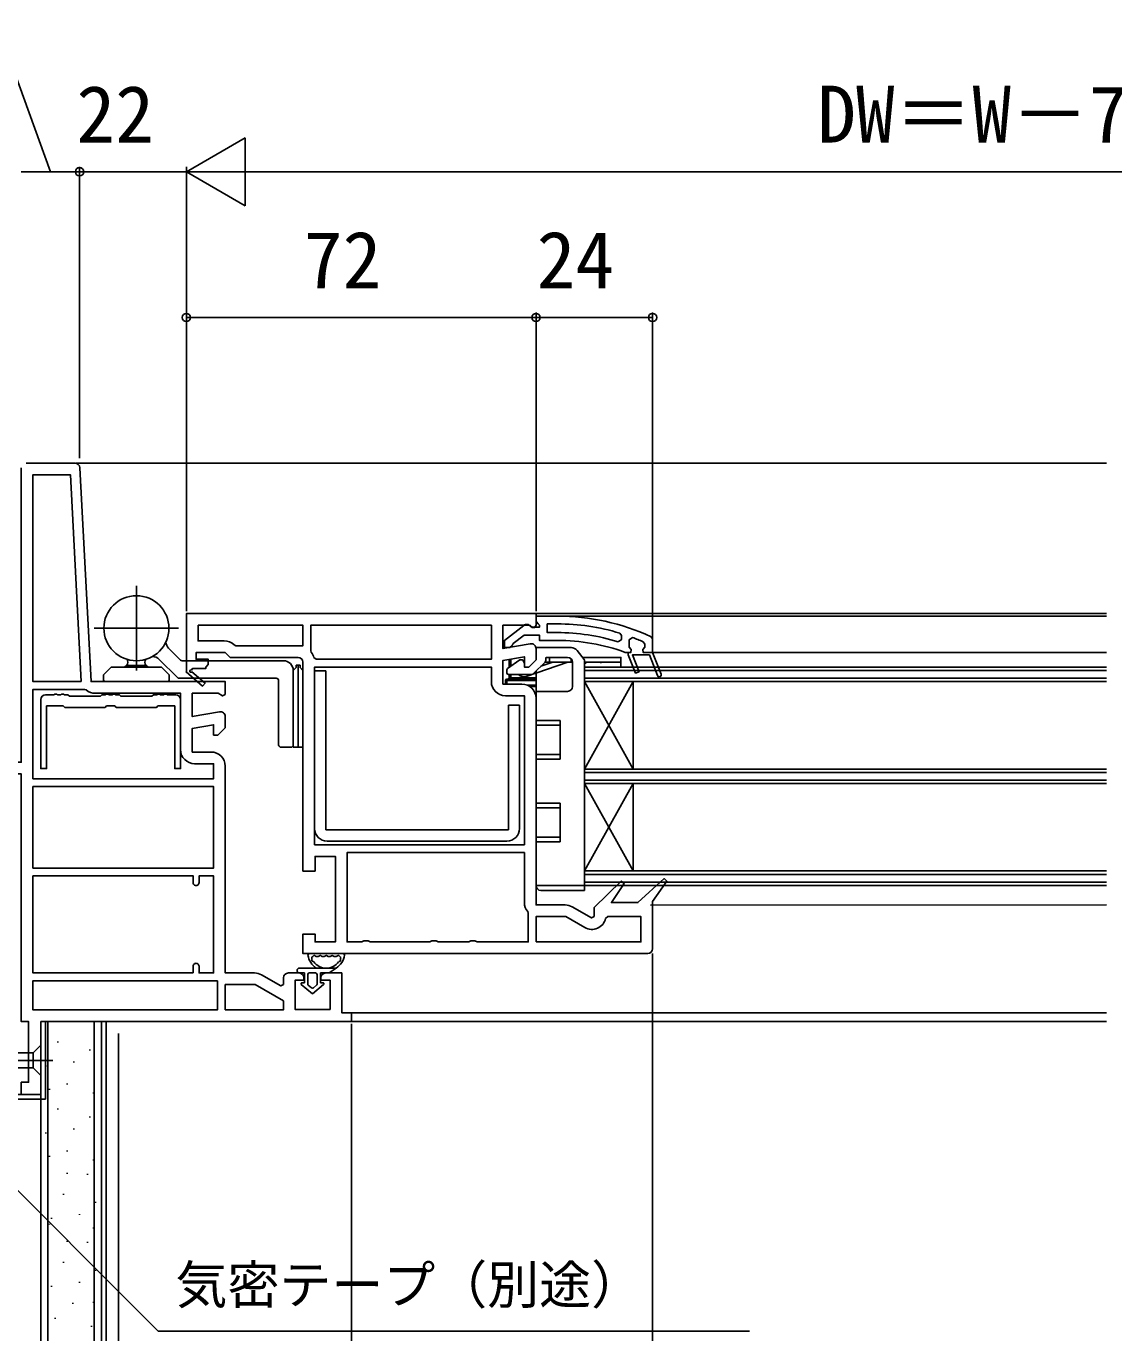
# Model space of a CAD drawing. Units: millimetres, scale not verified. Extents: x -700 to 700, y -1043 to 1038.
# Drawn here: x 33.5 to 257.5, y -750.4 to -481.3 of the extents above; entities that cross this region are included whole.
import ezdxf
from ezdxf.enums import TextEntityAlignment as Align

# ---------------------------------------------------------------- set-up
doc = ezdxf.new("R2010")
doc.units = ezdxf.units.MM
doc.header["$LTSCALE"] = 6
for name, color, linetype in [('0-2_YKK_11', 7, 'Continuous'), ('0-3_YKK_12', 2, 'Continuous'), ('0-4_YKK_13', 4, 'Continuous'), ('0-6_YKK_D', 6, 'Continuous'), ('0-8_YSS_K', 3, 'Continuous'), ('0-9_YSS_KE', 3, 'Continuous')]:
    doc.layers.add(name, color=color, linetype=linetype)
doc.styles.add('ＭＳ ゴシック', font='')
doc.styles.get('ＭＳ ゴシック').set_extended_font_data('MS Gothic')

msp = doc.modelspace()

# ---------------------------------------------------------------- linework, layer by layer
at = {"layer": '0-2_YKK_11'}
for p, q in [((43.551, -571.3), (33.5, -571.3)), ((136.101, -661.8), (136.101, -651.5)), ((67.9, -674.9), (67.9, -676.3)), ((89.7, -676.3), (87.5, -676.3))]:
    msp.add_line(p, q, dxfattribs=at)
for points in [[(32.5, -572.3), (32.5, -632.9), (4.5, -632.9), (4.5, -636.3), (6.4, -636.3), (6.9, -635.8), (7.4, -635.3), (32.5, -635.3), (32.5, -686.3), (34, -686.3), (34, -698.8), (32.5, -698.8), (32.5, -701.3), (36.5, -701.3), (36.5, -686.3)], [(73.326, -622.515), (67.7, -623.507), (67.7, -618.7), (73.056, -618.7), (73.924, -619.242), (74.5, -618.923), (74.5, -616.3), (46.858, -616.3), (44.55, -572.248)], [(138.501, -602.3), (66.501, -602.3), (66.501, -614.166), (66.423, -614.3), (69.842, -617.205), (70.36, -616.595), (67.64, -614.284)], [(137.327, -608.515), (131.701, -609.507), (131.701, -604.7), (137.057, -604.7), (137.736, -605.124), (138.201, -605.158), (138.501, -604.7), (138.501, -603.8), (138.501, -602.3)], [(142.867, -602.8), (138.5, -602.8), (138.5, -603.9), (138.938, -604.396), (139.2, -604.694), (139.2, -605.1), (137.8, -605.1), (137.4, -604.9)], [(68.9, -604.7), (90.5, -604.7), (90.501, -608.9), (76.702, -608.9), (76.348, -608.753)], [(74.293, -607.9), (68.901, -607.9), (68.9, -604.7)], [(129.301, -604.7), (92.101, -604.7), (92.101, -609.933), (92.203, -610.236)], [(92.763, -611.341), (93.243, -611.7), (129.301, -611.7), (129.301, -604.7)], [(135.983, -604.713), (132, -607.825), (132, -609.3), (133.101, -609.3), (133.601, -608.825), (133.792, -608.455), (136.039, -606.7), (139.2, -606.7), (139.2, -607.8), (142.867, -607.8)], [(142.867, -606.2), (140.8, -606.2), (140.8, -604.4), (142.867, -604.4)], [(155.745, -606.309), (156.1, -606.787), (156.1, -607.624), (155.452, -608.101)], [(163.528, -615.048), (161.838, -610.8), (158.361, -610.8), (159.735, -614.252), (158.991, -614.548), (157.5, -610.8), (157.5, -610.3), (158, -610.3), (158.075, -609.71), (157.7, -609.225), (157.7, -609.2), (157.7, -607.665), (158.375, -607.196)], [(160.6, -608.095), (160.9, -608.553), (160.9, -609.225), (160.525, -609.71), (160.6, -610.3), (162.5, -610.3), (164.272, -614.752), (162.5, -610.3), (162.5, -607.518), (162.21, -607.064)], [(67.575, -613.906), (67.751, -613.6), (70.501, -613.6), (70.501, -613.3), (71.001, -612.8), (71.001, -611.7), (68.501, -611.7), (68.501, -610.3), (74.501, -610.3), (75.501, -611.3), (89.501, -611.3)], [(135.601, -616.8), (131.701, -616.8), (131.701, -611.944), (136.101, -611.168), (136.101, -613.3), (137.001, -613.3), (138.501, -611.8), (138.501, -609.5)], [(156.883, -610.27), (157.054, -610.3), (157.5, -610.3), (157.5, -610.8), (158.991, -614.548), (159.735, -614.252), (158.361, -610.8), (161.838, -610.8), (163.528, -615.048)], [(90.501, -612.3), (90.501, -655.3), (93.001, -655.3), (93.001, -652.3), (97.201, -652.3), (97.201, -669.9), (93.001, -669.9), (93.001, -668.3), (90.501, -668.3), (90.501, -672.3), (161.501, -672.3)], [(136.101, -649.9), (92.901, -649.9), (92.901, -613.3), (129.301, -613.3), (129.301, -616.3)], [(45.865, -618.018), (45.542, -617.9), (34.9, -617.9), (34.9, -636.3)], [(64.3, -619), (62.587, -619), (62.394, -618.85), (62.006, -618.85), (61.813, -619), (61.187, -619), (60.994, -618.85), (60.606, -618.85), (60.413, -619), (59.7, -619), (59.4, -619.3), (53, -619.3), (52.7, -619), (51.987, -619), (51.794, -618.85), (51.406, -618.85), (51.213, -619), (50.587, -619), (50.394, -618.85), (50.006, -618.85), (49.813, -619), (49.1, -619), (48.8, -619.3), (42.4, -619.3), (42.1, -619), (41.387, -619), (41.194, -618.85), (40.806, -618.85), (40.613, -619), (39.987, -619), (39.794, -618.85), (39.406, -618.85), (39.213, -619), (37.5, -619)], [(65.3, -630.3), (65.3, -618.7), (47.733, -618.7)], [(36.5, -620), (36.5, -634.2), (37.7, -634.2), (37.7, -621.3), (41.147, -621.3), (41.447, -621.6), (49.753, -621.6), (50.053, -621.3), (51.747, -621.3), (52.047, -621.6), (60.353, -621.6), (60.653, -621.3), (64.1, -621.3), (64.1, -634.2), (65.3, -634.2), (65.3, -620)], [(132.201, -619.2), (136.101, -619.2), (136.101, -649.9)], [(144.527, -662.3), (138.501, -662.3), (138.501, -619.7)], [(71.6, -630.8), (67.7, -630.8), (67.7, -625.944), (72.1, -625.168), (72.1, -627.3), (73, -627.3), (74.5, -625.8), (74.5, -623.5)], [(34.9, -636.3), (72.1, -636.3), (72.1, -633.2), (68.2, -633.2)], [(80.527, -676.3), (74.5, -676.3), (74.5, -633.7)], [(136.101, -651.5), (99.601, -651.5), (99.601, -669.9), (102.635, -669.9), (103.068, -669.65), (103.934, -669.65), (104.367, -669.9), (116.635, -669.9), (117.068, -669.65), (117.934, -669.65), (118.367, -669.9), (124.635, -669.9), (125.068, -669.65), (125.934, -669.65), (126.367, -669.9), (136.901, -669.9), (136.901, -663.991), (136.783, -663.669)], [(67.9, -676.3), (34.9, -676.3), (34.9, -656.3), (67.9, -656.3), (67.9, -657.7)], [(69.1, -657.7), (69.1, -656.3), (72.1, -656.3), (72.1, -676.3), (69.1, -676.3), (69.1, -674.9)], [(162.501, -671.3), (162.501, -661.59), (165.452, -657.395), (164.861, -656.877), (159.501, -661.8), (154.035, -661.8), (156.656, -657.888), (156.051, -657.384), (150.501, -662.787), (150.501, -664.645), (149.934, -664.973), (145.977, -662.689)], [(138.501, -669.9), (160.101, -669.9), (160.101, -664.7), (153.313, -664.7), (152.826, -665.087)], [(148.551, -666.945), (144.661, -664.7), (138.501, -664.7), (138.501, -669.9)], [(36.5, -686.3), (100.5, -686.3), (100.5, -684.5), (98.5, -684.5), (98.5, -676.3), (95.2, -676.3)], [(86.5, -677.3), (86.5, -678.645), (85.933, -678.973), (81.977, -676.689)], [(94.2, -677.3), (94.2, -677.8), (96.1, -677.8), (96.1, -683.8), (88.9, -683.8), (88.9, -677.8), (90.7, -677.8), (90.7, -677.3)]]:
    msp.add_lwpolyline(points, dxfattribs=at)
for points in [[(44.856, -616.3), (42.623, -573.7), (34.9, -573.7), (34.9, -616.3)], [(34.9, -654.7), (72.1, -654.7), (72.1, -637.9), (34.9, -637.9)], [(72.9, -677.9), (34.9, -677.9), (34.9, -683.9), (72.9, -683.9)], [(74.5, -683.9), (86.5, -683.9), (86.5, -682.071), (80.661, -678.7), (74.5, -678.7)]]:
    msp.add_lwpolyline(points, close=True, dxfattribs=at)
for centre, radius, start, end in [((43.551, -572.3), 1, 3.00003, 90), ((142.867, -648.8), 46, 65.13402, 89.99999), ((136.6, -605.5), 1, 36.86989, 128.08672), ((142.867, -648.8), 44.4, 73.13981, 90.00001), ((74.293, -610.8), 2.9, 44.90088, 89.99999), ((142.867, -648.8), 42.6, 72.81723, 90.00001), ((142.867, -648.8), 41, 70.01112, 90.00001), ((142.867, -648.8), 44.4, 66.46078, 69.55779), ((89.501, -612.3), 3.4, 16.3827, 37.37008), ((137.501, -609.5), 1, 360, 99.99998), ((89.501, -612.3), 1, 0.00001, 89.99999), ((67.45, -614.122), 0.25, 59.99997, 319.64296), ((163.9, -614.9), 0.4, 201.69939, 21.69941), ((163.9, -614.9), 0.4, 201.69939, 21.69941), ((47.733, -615.8), 2.9, 229.88081, 270.00001), ((132.201, -616.3), 2.9, 180.00001, 269.99999), ((135.601, -619.7), 2.9, 0.00001, 89.99999), ((37.5, -620), 1, 90.00001, 179.99999), ((64.3, -620), 1, 0.00001, 89.99999), ((73.5, -623.5), 1, 360, 99.99998), ((68.2, -630.3), 2.9, 180.00001, 269.99999), ((71.6, -633.7), 2.9, 0.00001, 89.99999), ((68.5, -657.7), 0.6, 179.99999, 0.00001), ((139.001, -661.8), 2.9, 179.99998, 220.11918), ((144.527, -665.2), 2.9, 60.00001, 90.00002), ((150.001, -664.434), 2.9, 239.99998, 346.9794), ((161.501, -671.3), 1, 270.00001, 359.99999), ((68.5, -674.9), 0.6, 359.99999, 180.00001), ((80.527, -679.2), 2.9, 60.00001, 90.00002), ((87.5, -677.3), 1, 90.00001, 179.99999), ((89.7, -677.3), 1, 0.00001, 89.99999), ((95.2, -677.3), 1, 90.00001, 179.99999)]:
    msp.add_arc(centre, radius, start, end, dxfattribs=at)
at = {"layer": '0-3_YKK_12'}
for p, q in [((256.002, -571.296), (43.658, -571.306)), ((256.002, -602.296), (138.001, -602.3)), ((256.002, -602.796), (139.501, -602.795)), ((162.5, -610.3), (255.999, -610.3)), ((256, -613.295), (148.501, -613.295)), ((148.501, -637.295), (148.501, -613.295)), ((148.501, -658.295), (148.501, -613.295)), ((256, -613.995), (148.501, -613.995)), ((256, -615.595), (148.501, -615.595)), ((256, -616.295), (148.501, -616.295)), ((148.501, -634.295), (158.501, -616.295)), ((148.501, -616.295), (158.501, -634.295)), ((158.501, -634.295), (158.501, -616.295)), ((256, -634.295), (148.501, -634.295)), ((256, -634.995), (148.501, -634.995)), ((256, -636.595), (148.501, -636.595)), ((256, -637.295), (148.501, -637.295)), ((148.501, -655.295), (158.501, -637.295)), ((148.501, -637.295), (158.501, -655.295)), ((158.501, -655.295), (158.501, -637.295)), ((256, -655.295), (148.501, -655.295)), ((256, -655.995), (148.501, -655.995)), ((256, -657.595), (148.501, -657.595)), ((256, -658.295), (148.501, -658.295)), ((256.002, -662.299), (162.057, -662.303)), ((256.002, -684.496), (100.074, -684.505)), ((256.002, -686.296), (100, -686.3))]:
    msp.add_line(p, q, dxfattribs=at)
at = {"layer": '0-4_YKK_13'}
for p, q in [((56.201, -596.6), (56.201, -614)), ((64.901, -605.3), (47.501, -605.3)), ((62.849, -609.405), (65.297, -611.853)), ((138.48, -609.298), (138.501, -609.298)), ((138.501, -609.498), (138.501, -609.298)), ((138.501, -609.498), (138.501, -611.091)), ((145.78, -609.298), (138.701, -609.298)), ((148.435, -611.716), (146.951, -609.861)), ((49.451, -614.9), (51.029, -613.3)), ((60.701, -613.3), (51.029, -613.3)), ((58.243, -613.007), (54.158, -613.007)), ((60.701, -613.3), (61.372, -613.3)), ((64.654, -615.453), (60.918, -611.717)), ((62.951, -614.9), (61.372, -613.3)), ((65.65, -612), (86.501, -612)), ((89.901, -612.9), (89.101, -612.9)), ((89.501, -612.9), (89.501, -629.8)), ((135.149, -611.834), (132.628, -613.599)), ((133.001, -613.339), (133.001, -611.713)), ((133.301, -611.66), (133.301, -613.128)), ((135.585, -611.798), (135.264, -611.798)), ((136.101, -612.491), (135.758, -611.898)), ((137.975, -614.652), (140.354, -612.273)), ((141.961, -612.298), (139.487, -613.14)), ((140.329, -612.298), (146.001, -612.298)), ((141.961, -612.298), (140.329, -612.298)), ((140.501, -611.919), (140.501, -611.498)), ((140.701, -611.298), (145.001, -611.298)), ((144.901, -611.298), (140.701, -611.298)), ((141.251, -611.298), (141.251, -612.298)), ((145.001, -611.298), (144.901, -611.298)), ((145.751, -611.637), (145.751, -612.298)), ((146.001, -613.299), (146, -613.299)), ((146.001, -612.298), (146.001, -617.298)), ((155.701, -611.298), (148.101, -611.298)), ((148.501, -658.298), (148.501, -611.903)), ((148.501, -612.298), (155.701, -612.298)), ((148.501, -612.298), (148.501, -613.299)), ((156, -613.299), (148.501, -613.299)), ((148.706, -612.505), (148.706, -612.605)), ((150.294, -613.299), (150.294, -613.299)), ((151.881, -612.405), (151.881, -612.505)), ((153.469, -613.199), (153.469, -613.299)), ((155.056, -612.305), (155.056, -612.405)), ((155.701, -612.298), (156.001, -612.298)), ((156, -613.299), (156.001, -612.298)), ((49.451, -614.9), (49.451, -616)), ((62.951, -614.9), (62.951, -616)), ((85.001, -615.6), (65.008, -615.6)), ((85.501, -629.3), (85.501, -616.1)), ((88.501, -614), (88.501, -629.3)), ((88.501, -614), (88.501, -629.8)), ((90.501, -614), (90.501, -629.8)), ((92.901, -646.55), (92.901, -614.05)), ((94.501, -614.05), (92.901, -614.05)), ((95.201, -614.05), (92.901, -614.05)), ((95.201, -646.85), (95.201, -614.05)), ((132.201, -616.798), (132.201, -616.098)), ((132.501, -613.845), (132.501, -614.498)), ((132.501, -615.798), (138.201, -615.798)), ((138.201, -616.098), (132.501, -616.098)), ((132.501, -616.098), (132.501, -616.798)), ((132.801, -614.798), (137.622, -614.798)), ((133.001, -615.498), (133.001, -614.798)), ((133.301, -615.498), (133.001, -615.498)), ((133.301, -614.798), (133.301, -615.498)), ((138.201, -615.798), (138.201, -616.098)), ((138.501, -614.127), (138.501, -618.298)), ((49.751, -616.3), (62.651, -616.3)), ((136.659, -616.998), (138.501, -616.998)), ((138.501, -617.298), (137.228, -617.298)), ((138.501, -618.298), (138.501, -624.298)), ((145.001, -618.298), (138.501, -618.298)), ((135.101, -621.15), (132.801, -621.15)), ((132.801, -646.85), (132.801, -621.15)), ((135.101, -646.55), (135.101, -621.15)), ((138.501, -624.298), (143.501, -624.298)), ((143.501, -632.298), (143.501, -624.298)), ((88.001, -629.8), (86.001, -629.8)), ((90.501, -629.8), (88.501, -629.8)), ((138.501, -631.298), (143.501, -631.298)), ((138.501, -632.298), (138.501, -631.298)), ((138.501, -632.298), (138.501, -641.298)), ((143.501, -632.298), (138.501, -632.298)), ((138.501, -641.298), (143.501, -641.298)), ((143.501, -649.298), (143.501, -641.298)), ((95.201, -646.85), (132.801, -646.85)), ((138.501, -648.298), (143.501, -648.298)), ((138.501, -649.298), (138.501, -648.298)), ((95.501, -649.15), (132.501, -649.15)), ((138.501, -649.298), (138.501, -658.298)), ((143.501, -649.298), (138.501, -649.298)), ((138.501, -658.298), (148.501, -658.298)), ((148.501, -659.298), (139.501, -659.298)), ((148.501, -658.298), (148.501, -659.298)), ((98.764, -672.3), (91.836, -672.3)), ((89.799, -675.3), (97.349, -675.3)), ((93.668, -672.9), (93.236, -672.9)), ((94.9, -672.9), (94.468, -672.9)), ((96.132, -672.9), (95.7, -672.9)), ((97.364, -672.9), (96.932, -672.9)), ((90.8, -676.3), (89.8, -676.3)), ((90.8, -676.3), (89.8, -676.3)), ((90.8, -678.3), (90.8, -676.3)), ((90.8, -678.3), (90.8, -676.3)), ((91.5, -676.6), (91.5, -678.6)), ((91.5, -676.6), (91.5, -678.6)), ((93.1, -676.3), (91.8, -676.3)), ((93.1, -676.3), (91.8, -676.3)), ((93.4, -678.6), (93.4, -676.6)), ((93.4, -678.6), (93.4, -676.6)), ((94.1, -676.3), (94.1, -678.3)), ((95.9, -676.3), (94.1, -676.3)), ((94.1, -678.3), (94.1, -676.3)), ((95.9, -676.3), (94.1, -676.3)), ((92.45, -680.6), (90.171, -678.656)), ((92.45, -680.6), (90.171, -678.656)), ((90.302, -678.3), (90.8, -678.3)), ((90.8, -678.3), (90.302, -678.3)), ((91.605, -678.828), (92.255, -679.382)), ((92.255, -679.382), (91.605, -678.828)), ((94.729, -678.656), (92.45, -680.6)), ((92.45, -680.6), (94.729, -678.656)), ((92.645, -679.382), (93.295, -678.828)), ((92.645, -679.382), (93.295, -678.828)), ((94.1, -678.3), (94.598, -678.3)), ((94.598, -678.3), (94.1, -678.3)), ((36.5, -691.2), (36.5, -697.4)), ((39, -694.3), (2, -694.3)), ((34.95, -692.75), (9.416, -692.75)), ((34.95, -695.85), (9.416, -695.85)), ((36.5, -697.4), (34.95, -695.85))]:
    msp.add_line(p, q, dxfattribs=at)
for points in [[(89.101, -612.9), (89.101, -613.4), (88.501, -614)], [(89.901, -612.9), (89.901, -613.4), (90.501, -614)], [(136.484, -615.218), (145.066, -612.298), (146.001, -612.298)], [(156.001, -612.298), (156.001, -611.298), (155.701, -611.298)], [(132.201, -616.098), (132.501, -616.098), (132.501, -615.798)], [(133.301, -615.798), (133.301, -615.498), (138.501, -615.498)], [(143.501, -625.298), (138.501, -625.298), (138.501, -624.298)], [(143.501, -642.298), (138.501, -642.298), (138.501, -641.298)], [(97.349, -675.3), (95.9, -676.3), (97.349, -675.3)], [(36.5, -691.2), (34.95, -692.75), (34.95, -695.85)]]:
    msp.add_lwpolyline(points, dxfattribs=at)
msp.add_circle((56.201, -605.3), 6.7, dxfattribs=at)
for centre, radius, start, end in [((64.263, -607.991), 2, 184.26693, 225), ((138.701, -609.498), 0.2, 90, 180), ((145.78, -610.798), 1.5, 38.65981, 90), ((53.451, -612.3), 1, 270, 0), ((53.451, -612.277), 1, 0, 33.97705), ((58.951, -612.277), 1, 146.02295, 180), ((58.951, -612.3), 1, 180, 270), ((59.504, -613.132), 2, 45, 90.14215), ((65.65, -611.5), 0.5, 225, 270), ((86.501, -614), 2, 0, 90), ((135.264, -611.998), 0.2, 90, 125), ((135.585, -611.998), 0.2, 30, 90), ((140.001, -611.919), 0.5, 315, 0), ((140.701, -611.498), 0.2, 90, 180), ((145.001, -612.298), 1, 0, 90), ((148.201, -611.903), 0.3, 0, 38.65981), ((49.751, -616), 0.3, 180, 269.99988), ((62.651, -616), 0.3, 269.99988, 359.99988), ((65.008, -615.1), 0.5, 225, 270), ((85.001, -616.1), 0.5, 0, 90), ((132.501, -616.098), 0.3, 90, 180), ((132.801, -613.845), 0.3, 125, 180), ((132.801, -614.498), 0.3, 180, 270), ((132.701, -615.498), 0.3, 270, 0), ((136.001, -613.798), 1.5, 221.81031, 288.79043), ((137.622, -614.298), 0.5, 270, 315), ((138.201, -615.498), 0.3, 270, 0), ((138.201, -615.498), 0.6, 270, 300), ((145.001, -617.298), 1, 270, 0), ((86.001, -629.3), 0.5, 180, 270), ((88.001, -629.3), 0.5, 270, 0), ((95.501, -646.55), 2.6, 180, 270), ((132.501, -646.55), 2.6, 270, 0), ((139.501, -658.298), 1, 180, 270), ((91.836, -672.6), 0.3, 90, 188.20609), ((95.3, -672.1), 3.8, 188.20609, 237.36313), ((92.411, -672.636), 0.3, 290.02209, 328.16514), ((92.836, -672.9), 0.2, 36.8699, 148.16514), ((93.236, -672.6), 0.3, 216.8699, 270), ((93.668, -672.6), 0.3, 270, 323.1301), ((94.068, -672.9), 0.2, 36.8699, 143.1301), ((94.468, -672.6), 0.3, 216.8699, 270), ((94.9, -672.6), 0.3, 270, 323.1301), ((95.3, -672.9), 0.2, 36.8699, 143.1301), ((95.7, -672.6), 0.3, 216.8699, 270), ((96.132, -672.6), 0.3, 270, 323.1301), ((96.532, -672.9), 0.2, 36.8699, 143.1301), ((96.932, -672.6), 0.3, 216.8699, 270), ((95.3, -672.1), 3.8, 302.63687, 351.79391), ((97.364, -672.6), 0.3, 270, 323.1301), ((97.764, -672.9), 0.2, 31.83486, 143.1301), ((98.189, -672.636), 0.3, 211.83486, 249.97791), ((98.764, -672.6), 0.3, 351.79391, 90), ((89.799, -675.8), 0.5, 90.11462, 269.88538), ((89.8, -675.8), 0.5, 89.88541, 270), ((92.617, -673.2), 0.3, 110.02209, 202.28177), ((92.529, -673.7), 0.2, 153.36701, 266.63299), ((95.3, -672.1), 3.2, 202.28177, 203.14776), ((92.082, -673.476), 0.3, 333.36701, 23.14776), ((92.499, -674.199), 0.3, 36.85224, 86.63299), ((95.3, -672.1), 3.2, 216.85224, 323.14776), ((98.101, -674.199), 0.3, 93.36701, 143.14776), ((98.071, -673.7), 0.2, 273.36701, 26.63299), ((97.983, -673.2), 0.3, 337.71823, 69.97791), ((98.518, -673.476), 0.3, 156.85224, 206.63299), ((95.3, -672.1), 3.2, 336.85224, 337.71823), ((89.8, -675.8), 0.5, 269.88533, 269.99998), ((91.8, -676.6), 0.3, 90, 180), ((91.8, -676.6), 0.3, 90, 180), ((93.1, -676.6), 0.3, 0, 90), ((93.1, -676.6), 0.3, 0, 90), ((90.302, -678.502), 0.202, 90, 229.53619), ((90.302, -678.502), 0.202, 90, 229.53619), ((91.8, -678.6), 0.3, 180, 229.53619), ((91.8, -678.6), 0.3, 180, 229.53619), ((92.45, -679.154), 0.3, 229.53619, 310.46381), ((92.45, -679.154), 0.3, 229.53619, 310.46381), ((93.1, -678.6), 0.3, 310.46381, 0), ((93.1, -678.6), 0.3, 310.46381, 0), ((94.598, -678.502), 0.202, 310.46378, 89.99997), ((94.598, -678.502), 0.202, 310.46381, 90)]:
    msp.add_arc(centre, radius, start, end, dxfattribs=at)
at = {"layer": '0-6_YKK_D'}
for p, q in [((66.5, -511.299), (78.624, -504.299)), ((78.624, -518.299), (78.624, -504.299)), ((32.502, -511.298), (44.5, -511.298)), ((44.5, -570.306), (44.5, -510.298)), ((44.5, -570.306), (44.5, -510.298)), ((44.5, -511.298), (66.5, -511.298)), ((66.5, -601.798), (66.5, -510.298)), ((66.501, -601.8), (66.5, -510.299)), ((66.5, -511.299), (78.624, -518.299)), ((66.5, -511.299), (90.749, -511.299)), ((432.502, -511.297), (80.5, -511.299)), ((66.5, -601.798), (66.5, -540.301)), ((138.5, -601.798), (138.5, -540.301)), ((138.5, -601.798), (138.5, -540.301)), ((162.5, -608.248), (162.5, -540.301)), ((66.5, -541.301), (138.5, -541.301)), ((138.5, -541.301), (162.5, -541.301)), ((162.523, -672.287), (162.485, -914.317)), ((52.501, -688.764), (52.501, -944.3)), ((100.524, -686.779), (100.488, -914.308)), ((100.524, -686.779), (100.488, -914.308)), ((52.501, -689.764), (52.501, -944.3)), ((36.501, -701.8), (36.502, -914.3)), ((52.52, -705.271), (52.486, -914.3))]:
    msp.add_line(p, q, dxfattribs=at)
for points in [[(38.501, -511.298), (27.635, -481.298), (2.999, -481.298)], [(21.999, -711.364), (24.404, -713.768), (60.676, -750.04), (182.465, -750.04)]]:
    msp.add_lwpolyline(points, dxfattribs=at)
for centre in [(44.5, -511.298), (66.5, -541.301), (138.5, -541.301), (138.5, -541.301), (162.5, -541.301)]:
    msp.add_circle(centre, 0.85, dxfattribs=at)
at = {"layer": '0-8_YSS_K'}
for p, q in [((38, -868.3), (38, -686.3)), ((47.5, -868.3), (47.5, -686.3)), ((50, -869.3), (50, -686.3)), ((40.045, -690.396), (40.045, -690.596)), ((46.638, -692.045), (46.638, -692.245)), ((37.55, -695.338), (37.55, -695.538)), ((43.341, -694.517), (43.341, -694.717)), ((41.948, -699.046), (41.948, -699.246)), ((19.999, -701.3), (36.5, -701.3)), ((36.5, -855.8), (36.5, -701.3)), ((38.33, -700.144), (38.33, -700.344)), ((47.405, -700.923), (47.405, -701.123)), ((40.045, -704.216), (40.045, -704.416)), ((46.638, -705.864), (46.638, -706.064)), ((37.55, -709.158), (37.55, -709.358)), ((43.341, -708.337), (43.341, -708.537)), ((41.948, -712.866), (41.948, -713.066)), ((38.33, -713.963), (38.33, -714.163)), ((47.405, -714.742), (47.405, -714.942)), ((41.948, -717.471), (41.948, -717.671)), ((46.159, -717.698), (46.159, -717.898)), ((41.214, -721.819), (41.214, -722.019)), ((47.807, -723.467), (47.807, -723.667)), ((44.511, -725.94), (44.511, -726.14)), ((38.33, -727.933), (38.33, -728.133)), ((38.719, -726.761), (38.719, -726.961)), ((47.405, -728.712), (47.405, -728.912)), ((41.948, -731.441), (41.948, -731.641)), ((46.159, -731.668), (46.159, -731.868)), ((41.214, -735.789), (41.214, -735.989)), ((44.511, -739.91), (44.511, -740.11)), ((47.807, -737.437), (47.807, -737.637)), ((38.719, -740.731), (38.719, -740.931)), ((43.117, -744.239), (43.117, -744.439)), ((47.405, -744.049), (47.405, -744.249)), ((39.499, -747.357), (39.499, -747.557)), ((46.983, -748.975), (46.983, -749.175))]:
    msp.add_line(p, q, dxfattribs=at)
at = {"layer": '0-9_YSS_KE'}
for p, q in [((36.5, -868.3), (36.5, -686.3)), ((49, -686.3), (36.5, -686.3)), ((37.491, -702.3), (37.491, -686.3)), ((49, -868.3), (49, -686.3)), ((21.999, -702.3), (37.491, -702.3))]:
    msp.add_line(p, q, dxfattribs=at)

# ---------------------------------------------------------------- texts
at = {"layer": '0-6_YKK_D', "style": 'ＭＳ ゴシック'}
for s, height, p in [('22', 11.73, (43.864, -508.798)), ('DW＝W－70', 11.73, (196.41, -508.798)), ('72', 11.73, (90.682, -538.801)), ('24', 11.73, (138.636, -538.801)), ('気密テープ（別途）', 7.845, (64.243, -746.773))]:
    msp.add_text(s, height=height, dxfattribs=at).set_placement(p, align=Align.BOTTOM_LEFT)

doc.saveas('drawing.dxf')
